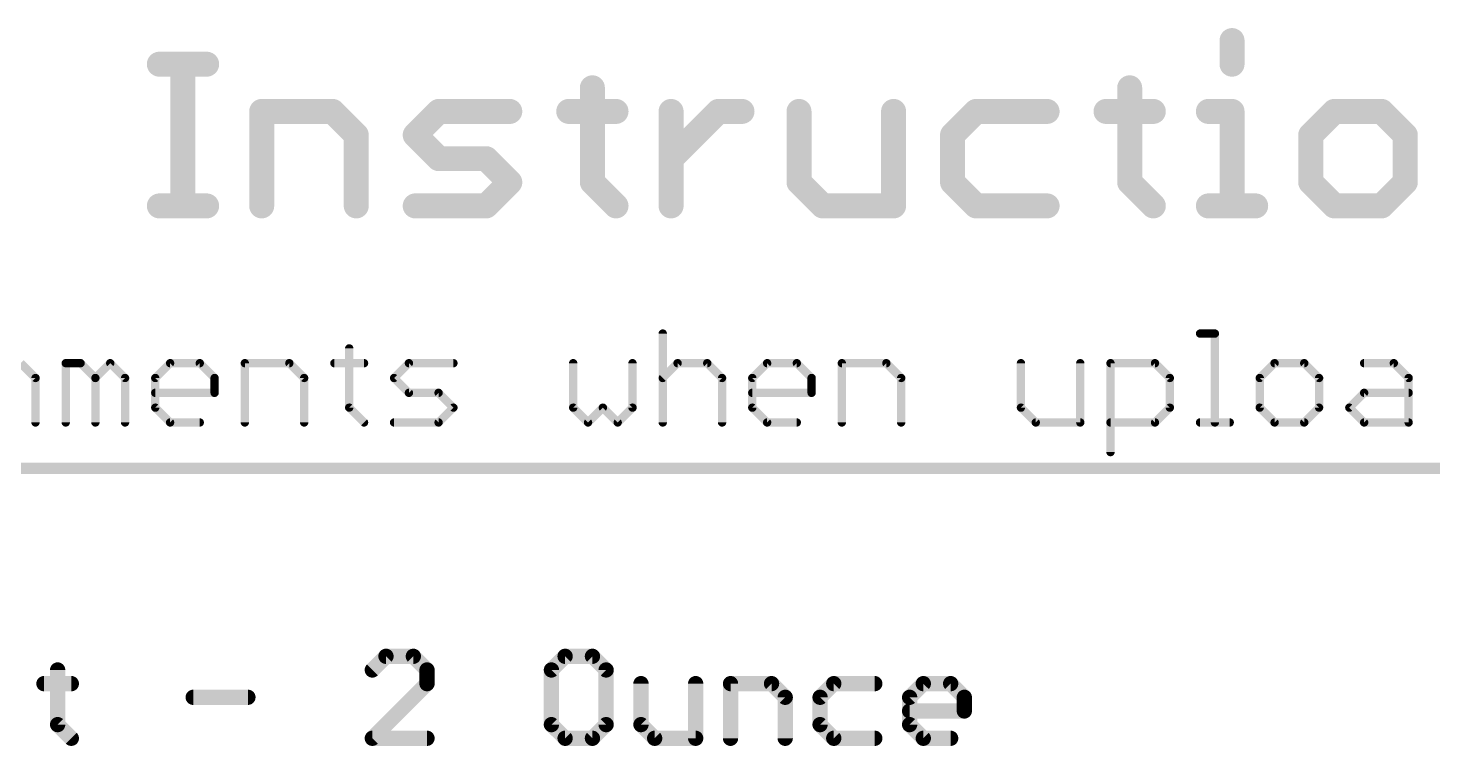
# Model space of a CAD drawing. Extents: x -8 to 102, y -79 to 54.
# Drawn here: x 21.22 to 46.9, y -41.91 to -28.78 of the extents above; entities that cross this region are included whole.
import ezdxf

# ---------------------------------------------------------------- set-up
doc = ezdxf.new("R2010")
doc.units = 0
doc.layers.add('51', color=53, linetype='CONTINUOUS')

msp = doc.modelspace()

# ---------------------------------------------------------------- linework, layer by layer
at = {"layer": '51'}
for points, const_width in [([(43.2269, -29.0042), (43.2269, -29.4364)], 0.4572), ([(23.6166, -29.4364), (24.4809, -29.4364)], 0.4572), ([(24.0487, -32.0294), (24.0487, -29.4364)], 0.4572), ([(31.5329, -29.8686), (31.5329, -31.5972)], 0.4572), ([(41.3558, -29.8686), (41.3558, -31.5972)], 0.4572), ([(25.4876, -32.0294), (25.4876, -30.3007)], 0.4572), ([(25.4876, -30.3007), (26.7841, -30.3007)], 0.4572), ([(26.7841, -30.3007), (27.2163, -30.7329)], 0.4572), ([(28.2942, -30.7329), (28.7263, -30.3007)], 0.4572), ([(28.7263, -30.3007), (30.0228, -30.3007)], 0.4572), ([(31.1007, -30.3007), (31.9651, -30.3007)], 0.4572), ([(32.9718, -32.0294), (32.9718, -30.3007)], 0.4572), ([(32.9718, -31.1651), (33.8361, -30.3007)], 0.4572), ([(33.8361, -30.3007), (34.2683, -30.3007)], 0.4572), ([(35.3106, -30.3007), (35.3106, -31.5972)], 0.4572), ([(37.0392, -32.0294), (37.0392, -30.3007)], 0.4572), ([(38.5493, -30.3007), (38.1171, -30.7329)], 0.4572), ([(39.8458, -30.3007), (38.5493, -30.3007)], 0.4572), ([(40.9237, -30.3007), (41.788, -30.3007)], 0.4572), ([(42.7947, -30.3007), (43.2269, -30.3007)], 0.4572), ([(43.2269, -30.3007), (43.2269, -32.0294)], 0.4572), ([(45.0979, -30.3007), (44.6657, -30.7329)], 0.4572), ([(45.9622, -30.3007), (45.0979, -30.3007)], 0.4572), ([(46.3944, -30.7329), (45.9622, -30.3007)], 0.4572), ([(27.2163, -30.7329), (27.2163, -32.0294)], 0.4572), ([(28.7263, -31.1651), (28.2942, -30.7329)], 0.4572), ([(38.1171, -30.7329), (38.1171, -31.5972)], 0.4572), ([(44.6657, -30.7329), (44.6657, -31.5972)], 0.4572), ([(46.3944, -31.5972), (46.3944, -30.7329)], 0.4572), ([(29.5907, -31.1651), (28.7263, -31.1651)], 0.4572), ([(30.0228, -31.5972), (29.5907, -31.1651)], 0.4572), ([(29.5907, -32.0294), (30.0228, -31.5972)], 0.4572), ([(31.5329, -31.5972), (31.9651, -32.0294)], 0.4572), ([(35.3106, -31.5972), (35.7427, -32.0294)], 0.4572), ([(38.1171, -31.5972), (38.5493, -32.0294)], 0.4572), ([(41.3558, -31.5972), (41.788, -32.0294)], 0.4572), ([(44.6657, -31.5972), (45.0979, -32.0294)], 0.4572), ([(45.9622, -32.0294), (46.3944, -31.5972)], 0.4572), ([(23.6166, -32.0294), (24.4809, -32.0294)], 0.4572), ([(28.2942, -32.0294), (29.5907, -32.0294)], 0.4572), ([(35.7427, -32.0294), (37.0392, -32.0294)], 0.4572), ([(38.5493, -32.0294), (39.8458, -32.0294)], 0.4572), ([(42.7947, -32.0294), (43.659, -32.0294)], 0.4572), ([(45.0979, -32.0294), (45.9622, -32.0294)], 0.4572), ([(32.8193, -34.3648), (32.8193, -35.9918)], 0.1524), ([(42.6423, -34.3648), (42.9134, -34.3648)], 0.1524), ([(42.9134, -34.3648), (42.9134, -35.9918)], 0.1524), ([(27.0876, -34.636), (27.0876, -35.7206)], 0.1524), ([(21.0813, -34.9071), (21.3525, -35.1783)], 0.1524), ([(21.9049, -35.9918), (21.9049, -34.9071)], 0.1524), ([(21.9049, -34.9071), (22.1761, -34.9071)], 0.1524), ([(22.1761, -34.9071), (22.4473, -35.1783)], 0.1524), ([(22.4473, -35.1783), (22.7184, -34.9071)], 0.1524), ([(22.7184, -34.9071), (22.9896, -35.1783)], 0.1524), ([(23.5421, -35.1783), (23.8133, -34.9071)], 0.1524), ([(23.8133, -34.9071), (24.3556, -34.9071)], 0.1524), ([(24.3556, -34.9071), (24.6268, -35.1783)], 0.1524), ([(25.1793, -35.9918), (25.1793, -34.9071)], 0.1524), ([(25.1793, -34.9071), (25.9928, -34.9071)], 0.1524), ([(25.9928, -34.9071), (26.2639, -35.1783)], 0.1524), ([(26.8164, -34.9071), (27.3587, -34.9071)], 0.1524), ([(27.9079, -35.1783), (28.179, -34.9071)], 0.1524), ([(28.179, -34.9071), (28.9925, -34.9071)], 0.1524), ([(31.1822, -34.9071), (31.1822, -35.7206)], 0.1524), ([(32.2668, -35.7206), (32.2668, -34.9071)], 0.1524), ([(32.8193, -35.1783), (33.0905, -34.9071)], 0.1524), ([(33.0905, -34.9071), (33.6328, -34.9071)], 0.1524), ([(33.6328, -34.9071), (33.904, -35.1783)], 0.1524), ([(34.4565, -35.1783), (34.7276, -34.9071)], 0.1524), ([(34.7276, -34.9071), (35.27, -34.9071)], 0.1524), ([(35.27, -34.9071), (35.5411, -35.1783)], 0.1524), ([(36.0936, -35.9918), (36.0936, -34.9071)], 0.1524), ([(36.0936, -34.9071), (36.9071, -34.9071)], 0.1524), ([(36.9071, -34.9071), (37.1783, -35.1783)], 0.1524), ([(39.368, -34.9071), (39.368, -35.7206)], 0.1524), ([(40.4526, -35.9918), (40.4526, -34.9071)], 0.1524), ([(41.0051, -36.5341), (41.0051, -34.9071)], 0.1524), ([(41.0051, -34.9071), (41.8186, -34.9071)], 0.1524), ([(41.8186, -34.9071), (42.0898, -35.1783)], 0.1524), ([(44.0049, -34.9071), (43.7337, -35.1783)], 0.1524), ([(44.5472, -34.9071), (44.0049, -34.9071)], 0.1524), ([(44.8184, -35.1783), (44.5472, -34.9071)], 0.1524), ([(45.642, -34.9071), (46.1844, -34.9071)], 0.1524), ([(46.1844, -34.9071), (46.4555, -35.1783)], 0.1524), ([(21.3525, -35.1783), (21.3525, -35.9918)], 0.1524), ([(22.4473, -35.1783), (22.4473, -35.9918)], 0.1524), ([(22.9896, -35.1783), (22.9896, -35.9918)], 0.1524), ([(23.5421, -35.7206), (23.5421, -35.1783)], 0.1524), ([(24.6268, -35.1783), (24.6268, -35.4495)], 0.1524), ([(26.2639, -35.1783), (26.2639, -35.9918)], 0.1524), ([(28.179, -35.4495), (27.9079, -35.1783)], 0.1524), ([(33.904, -35.1783), (33.904, -35.9918)], 0.1524), ([(34.4565, -35.7206), (34.4565, -35.1783)], 0.1524), ([(35.5411, -35.1783), (35.5411, -35.4495)], 0.1524), ([(37.1783, -35.1783), (37.1783, -35.9918)], 0.1524), ([(42.0898, -35.1783), (42.0898, -35.7206)], 0.1524), ([(43.7337, -35.1783), (43.7337, -35.7206)], 0.1524), ([(44.8184, -35.7206), (44.8184, -35.1783)], 0.1524), ([(46.4555, -35.1783), (46.4555, -35.9918)], 0.1524), ([(24.6268, -35.4495), (23.5421, -35.4495)], 0.1524), ([(28.7214, -35.4495), (28.179, -35.4495)], 0.1524), ([(28.9925, -35.7206), (28.7214, -35.4495)], 0.1524), ([(35.5411, -35.4495), (34.4565, -35.4495)], 0.1524), ([(45.3709, -35.7206), (45.642, -35.4495)], 0.1524), ([(45.642, -35.4495), (46.4555, -35.4495)], 0.1524), ([(23.8133, -35.9918), (23.5421, -35.7206)], 0.1524), ([(27.0876, -35.7206), (27.3587, -35.9918)], 0.1524), ([(28.7214, -35.9918), (28.9925, -35.7206)], 0.1524), ([(31.1822, -35.7206), (31.4533, -35.9918)], 0.1524), ([(31.4533, -35.9918), (31.7245, -35.7206)], 0.1524), ([(31.7245, -35.7206), (31.9957, -35.9918)], 0.1524), ([(31.9957, -35.9918), (32.2668, -35.7206)], 0.1524), ([(34.7276, -35.9918), (34.4565, -35.7206)], 0.1524), ([(39.368, -35.7206), (39.6391, -35.9918)], 0.1524), ([(42.0898, -35.7206), (41.8186, -35.9918)], 0.1524), ([(43.7337, -35.7206), (44.0049, -35.9918)], 0.1524), ([(44.5472, -35.9918), (44.8184, -35.7206)], 0.1524), ([(45.642, -35.9918), (45.3709, -35.7206)], 0.1524), ([(24.3556, -35.9918), (23.8133, -35.9918)], 0.1524), ([(27.9079, -35.9918), (28.7214, -35.9918)], 0.1524), ([(35.27, -35.9918), (34.7276, -35.9918)], 0.1524), ([(39.6391, -35.9918), (40.4526, -35.9918)], 0.1524), ([(41.8186, -35.9918), (41.0051, -35.9918)], 0.1524), ([(42.6423, -35.9918), (43.1846, -35.9918)], 0.1524), ([(44.0049, -35.9918), (44.5472, -35.9918)], 0.1524), ([(46.4555, -35.9918), (45.642, -35.9918)], 0.1524), ([(-1.27, -36.83), (100.33, -36.83)], 0.2032), ([(27.7599, -40.2704), (27.5099, -40.5204)], 0.2794), ([(28.2598, -40.2704), (27.7599, -40.2704)], 0.2794), ([(28.5098, -40.5204), (28.2598, -40.2704)], 0.2794), ([(31.0342, -40.2704), (30.7842, -40.5204)], 0.2794), ([(31.5342, -40.2704), (31.0342, -40.2704)], 0.2794), ([(31.7841, -40.5204), (31.5342, -40.2704)], 0.2794), ([(21.757, -40.5204), (21.757, -41.5203)], 0.2794), ([(28.5098, -40.7704), (28.5098, -40.5204)], 0.2794), ([(30.7842, -40.5204), (30.7842, -41.5203)], 0.2794), ([(31.7841, -41.5203), (31.7841, -40.5204)], 0.2794), ([(21.507, -40.7704), (22.007, -40.7704)], 0.2794), ([(27.5099, -41.7703), (28.5098, -40.7704)], 0.2794), ([(32.4214, -40.7704), (32.4214, -41.5203)], 0.2794), ([(33.4213, -41.7703), (33.4213, -40.7704)], 0.2794), ([(34.0585, -41.7703), (34.0585, -40.7704)], 0.2794), ([(34.0585, -40.7704), (34.8085, -40.7704)], 0.2794), ([(34.8085, -40.7704), (35.0584, -41.0204)], 0.2794), ([(35.9457, -40.7704), (35.6957, -41.0204)], 0.2794), ([(36.6956, -40.7704), (35.9457, -40.7704)], 0.2794), ([(37.3328, -41.0204), (37.5828, -40.7704)], 0.2794), ([(37.5828, -40.7704), (38.0828, -40.7704)], 0.2794), ([(38.0828, -40.7704), (38.3328, -41.0204)], 0.2794), ([(24.2356, -41.0204), (25.2355, -41.0204)], 0.2794), ([(35.0584, -41.0204), (35.0584, -41.7703)], 0.2794), ([(35.6957, -41.0204), (35.6957, -41.5203)], 0.2794), ([(37.3328, -41.5203), (37.3328, -41.0204)], 0.2794), ([(38.3328, -41.0204), (38.3328, -41.2703)], 0.2794), ([(38.3328, -41.2703), (37.3328, -41.2703)], 0.2794), ([(21.757, -41.5203), (22.007, -41.7703)], 0.2794), ([(30.7842, -41.5203), (31.0342, -41.7703)], 0.2794), ([(31.5342, -41.7703), (31.7841, -41.5203)], 0.2794), ([(32.4214, -41.5203), (32.6714, -41.7703)], 0.2794), ([(35.6957, -41.5203), (35.9457, -41.7703)], 0.2794), ([(37.5828, -41.7703), (37.3328, -41.5203)], 0.2794), ([(28.5098, -41.7703), (27.5099, -41.7703)], 0.2794), ([(31.0342, -41.7703), (31.5342, -41.7703)], 0.2794), ([(32.6714, -41.7703), (33.4213, -41.7703)], 0.2794), ([(35.9457, -41.7703), (36.6956, -41.7703)], 0.2794), ([(38.0828, -41.7703), (37.5828, -41.7703)], 0.2794)]:
    msp.add_lwpolyline(points, dxfattribs=dict(at, const_width=const_width))
for points, const_width in [([(43.3412, -29.0042, 1), (43.1126, -29.0042)], 0.2286), ([(23.6166, -29.3221, 1), (23.6166, -29.5507)], 0.2286), ([(24.163, -29.4364, 1), (23.9344, -29.4364)], 0.2286), ([(24.4809, -29.5507, 1), (24.4809, -29.3221)], 0.2286), ([(43.1126, -29.4364, 1), (43.3412, -29.4364)], 0.2286), ([(31.6472, -29.8686, 1), (31.4186, -29.8686)], 0.2286), ([(41.4701, -29.8686, 1), (41.2415, -29.8686)], 0.2286), ([(25.6019, -30.3007, 1), (25.3733, -30.3007)], 0.2286), ([(25.4876, -30.1864, 1), (25.4876, -30.415)], 0.2286), ([(26.8649, -30.2199, 1), (26.7033, -30.3815)], 0.2286), ([(26.7841, -30.415, 1), (26.7841, -30.1864)], 0.2286), ([(28.7263, -30.1864, 1), (28.7263, -30.415)], 0.2286), ([(28.8072, -30.3815, 1), (28.6455, -30.2199)], 0.2286), ([(30.0228, -30.415, 1), (30.0228, -30.1864)], 0.2286), ([(31.1007, -30.1864, 1), (31.1007, -30.415)], 0.2286), ([(31.9651, -30.415, 1), (31.9651, -30.1864)], 0.2286), ([(33.0861, -30.3007, 1), (32.8575, -30.3007)], 0.2286), ([(33.8361, -30.1864, 1), (33.8361, -30.415)], 0.2286), ([(33.9169, -30.3815, 1), (33.7553, -30.2199)], 0.2286), ([(34.2683, -30.415, 1), (34.2683, -30.1864)], 0.2286), ([(35.4249, -30.3007, 1), (35.1963, -30.3007)], 0.2286), ([(37.1535, -30.3007, 1), (36.9249, -30.3007)], 0.2286), ([(38.5493, -30.1864, 1), (38.5493, -30.415)], 0.2286), ([(38.6301, -30.3815, 1), (38.4685, -30.2199)], 0.2286), ([(39.8458, -30.415, 1), (39.8458, -30.1864)], 0.2286), ([(40.9237, -30.1864, 1), (40.9237, -30.415)], 0.2286), ([(41.788, -30.415, 1), (41.788, -30.1864)], 0.2286), ([(42.7947, -30.1864, 1), (42.7947, -30.415)], 0.2286), ([(43.3412, -30.3007, 1), (43.1126, -30.3007)], 0.2286), ([(43.2269, -30.415, 1), (43.2269, -30.1864)], 0.2286), ([(45.0979, -30.1864, 1), (45.0979, -30.415)], 0.2286), ([(45.1787, -30.3815, 1), (45.0171, -30.2199)], 0.2286), ([(46.0431, -30.2199, 1), (45.8814, -30.3815)], 0.2286), ([(45.9622, -30.415, 1), (45.9622, -30.1864)], 0.2286), ([(27.3306, -30.7329, 1), (27.102, -30.7329)], 0.2286), ([(27.1355, -30.8137, 1), (27.2971, -30.6521)], 0.2286), ([(28.375, -30.6521, 1), (28.2133, -30.8137)], 0.2286), ([(28.2133, -30.6521, 1), (28.375, -30.8137)], 0.2286), ([(38.2314, -30.7329, 1), (38.0028, -30.7329)], 0.2286), ([(38.0363, -30.6521, 1), (38.1979, -30.8137)], 0.2286), ([(44.78, -30.7329, 1), (44.5514, -30.7329)], 0.2286), ([(44.5849, -30.6521, 1), (44.7466, -30.8137)], 0.2286), ([(46.5087, -30.7329, 1), (46.2801, -30.7329)], 0.2286), ([(46.3136, -30.8137, 1), (46.4752, -30.6521)], 0.2286), ([(28.7263, -31.0508, 1), (28.7263, -31.2794)], 0.2286), ([(28.6455, -31.2459, 1), (28.8072, -31.0842)], 0.2286), ([(29.6715, -31.0842, 1), (29.5098, -31.2459)], 0.2286), ([(29.5907, -31.2794, 1), (29.5907, -31.0508)], 0.2286), ([(32.8909, -31.0842, 1), (33.0526, -31.2459)], 0.2286), ([(30.1037, -31.6781, 1), (29.942, -31.5164)], 0.2286), ([(29.942, -31.6781, 1), (30.1037, -31.5164)], 0.2286), ([(31.6137, -31.5164, 1), (31.4521, -31.6781)], 0.2286), ([(31.4186, -31.5972, 1), (31.6472, -31.5972)], 0.2286), ([(35.3914, -31.5164, 1), (35.2297, -31.6781)], 0.2286), ([(35.1963, -31.5972, 1), (35.4249, -31.5972)], 0.2286), ([(38.1979, -31.5164, 1), (38.0363, -31.6781)], 0.2286), ([(38.0028, -31.5972, 1), (38.2314, -31.5972)], 0.2286), ([(41.4367, -31.5164, 1), (41.275, -31.6781)], 0.2286), ([(41.2415, -31.5972, 1), (41.4701, -31.5972)], 0.2286), ([(44.7466, -31.5164, 1), (44.5849, -31.6781)], 0.2286), ([(44.5514, -31.5972, 1), (44.78, -31.5972)], 0.2286), ([(46.2801, -31.5972, 1), (46.5087, -31.5972)], 0.2286), ([(46.4752, -31.6781, 1), (46.3136, -31.5164)], 0.2286), ([(23.6166, -31.9151, 1), (23.6166, -32.1437)], 0.2286), ([(24.4809, -32.1437, 1), (24.4809, -31.9151)], 0.2286), ([(28.2942, -31.9151, 1), (28.2942, -32.1437)], 0.2286), ([(29.5098, -31.9486, 1), (29.6715, -32.1102)], 0.2286), ([(29.5907, -32.1437, 1), (29.5907, -31.9151)], 0.2286), ([(31.8842, -32.1102, 1), (32.0459, -31.9486)], 0.2286), ([(35.7427, -31.9151, 1), (35.7427, -32.1437)], 0.2286), ([(35.6619, -32.1102, 1), (35.8235, -31.9486)], 0.2286), ([(37.0392, -32.1437, 1), (37.0392, -31.9151)], 0.2286), ([(38.5493, -31.9151, 1), (38.5493, -32.1437)], 0.2286), ([(38.4685, -32.1102, 1), (38.6301, -31.9486)], 0.2286), ([(39.8458, -32.1437, 1), (39.8458, -31.9151)], 0.2286), ([(41.7072, -32.1102, 1), (41.8688, -31.9486)], 0.2286), ([(42.7947, -31.9151, 1), (42.7947, -32.1437)], 0.2286), ([(43.659, -32.1437, 1), (43.659, -31.9151)], 0.2286), ([(45.0979, -31.9151, 1), (45.0979, -32.1437)], 0.2286), ([(45.0171, -32.1102, 1), (45.1787, -31.9486)], 0.2286), ([(45.8814, -31.9486, 1), (46.0431, -32.1102)], 0.2286), ([(45.9622, -32.1437, 1), (45.9622, -31.9151)], 0.2286), ([(23.9344, -32.0294, 1), (24.163, -32.0294)], 0.2286), ([(25.3733, -32.0294, 1), (25.6019, -32.0294)], 0.2286), ([(27.102, -32.0294, 1), (27.3306, -32.0294)], 0.2286), ([(32.8575, -32.0294, 1), (33.0861, -32.0294)], 0.2286), ([(36.9249, -32.0294, 1), (37.1535, -32.0294)], 0.2286), ([(43.1126, -32.0294, 1), (43.3412, -32.0294)], 0.2286), ([(32.8574, -34.3648, 1), (32.7812, -34.3648)], 0.0762), ([(42.6423, -34.3267, 1), (42.6423, -34.4029)], 0.0762), ([(42.9515, -34.3648, 1), (42.8753, -34.3648)], 0.0762), ([(42.9134, -34.4029, 1), (42.9134, -34.3267)], 0.0762), ([(27.1257, -34.636, 1), (27.0495, -34.636)], 0.0762), ([(21.943, -34.9071, 1), (21.8668, -34.9071)], 0.0762), ([(21.9049, -34.869, 1), (21.9049, -34.9452)], 0.0762), ([(22.2031, -34.8802, 1), (22.1492, -34.9341)], 0.0762), ([(22.1761, -34.9452, 1), (22.1761, -34.869)], 0.0762), ([(22.7454, -34.8802, 1), (22.6915, -34.9341)], 0.0762), ([(22.7454, -34.9341, 1), (22.6915, -34.8802)], 0.0762), ([(23.8133, -34.869, 1), (23.8133, -34.9452)], 0.0762), ([(23.8402, -34.9341, 1), (23.7863, -34.8802)], 0.0762), ([(24.3825, -34.8802, 1), (24.3287, -34.9341)], 0.0762), ([(24.3556, -34.9452, 1), (24.3556, -34.869)], 0.0762), ([(25.2174, -34.9071, 1), (25.1412, -34.9071)], 0.0762), ([(25.1793, -34.869, 1), (25.1793, -34.9452)], 0.0762), ([(26.0197, -34.8802, 1), (25.9658, -34.9341)], 0.0762), ([(25.9928, -34.9452, 1), (25.9928, -34.869)], 0.0762), ([(26.8164, -34.869, 1), (26.8164, -34.9452)], 0.0762), ([(27.3587, -34.9452, 1), (27.3587, -34.869)], 0.0762), ([(28.179, -34.869, 1), (28.179, -34.9452)], 0.0762), ([(28.206, -34.9341, 1), (28.1521, -34.8802)], 0.0762), ([(28.9925, -34.9452, 1), (28.9925, -34.869)], 0.0762), ([(31.2203, -34.9071, 1), (31.1441, -34.9071)], 0.0762), ([(32.3049, -34.9071, 1), (32.2287, -34.9071)], 0.0762), ([(33.0905, -34.869, 1), (33.0905, -34.9452)], 0.0762), ([(33.1174, -34.9341, 1), (33.0635, -34.8802)], 0.0762), ([(33.6598, -34.8802, 1), (33.6059, -34.9341)], 0.0762), ([(33.6328, -34.9452, 1), (33.6328, -34.869)], 0.0762), ([(34.7276, -34.869, 1), (34.7276, -34.9452)], 0.0762), ([(34.7546, -34.9341, 1), (34.7007, -34.8802)], 0.0762), ([(35.2969, -34.8802, 1), (35.243, -34.9341)], 0.0762), ([(35.27, -34.9452, 1), (35.27, -34.869)], 0.0762), ([(36.1317, -34.9071, 1), (36.0555, -34.9071)], 0.0762), ([(36.0936, -34.869, 1), (36.0936, -34.9452)], 0.0762), ([(36.9341, -34.8802, 1), (36.8802, -34.9341)], 0.0762), ([(36.9071, -34.9452, 1), (36.9071, -34.869)], 0.0762), ([(39.4061, -34.9071, 1), (39.3299, -34.9071)], 0.0762), ([(40.4907, -34.9071, 1), (40.4145, -34.9071)], 0.0762), ([(41.0432, -34.9071, 1), (40.967, -34.9071)], 0.0762), ([(41.0051, -34.869, 1), (41.0051, -34.9452)], 0.0762), ([(41.8455, -34.8802, 1), (41.7917, -34.9341)], 0.0762), ([(41.8186, -34.9452, 1), (41.8186, -34.869)], 0.0762), ([(44.0049, -34.869, 1), (44.0049, -34.9452)], 0.0762), ([(44.0318, -34.9341, 1), (43.9779, -34.8802)], 0.0762), ([(44.5741, -34.8802, 1), (44.5203, -34.9341)], 0.0762), ([(44.5472, -34.9452, 1), (44.5472, -34.869)], 0.0762), ([(45.642, -34.869, 1), (45.642, -34.9452)], 0.0762), ([(46.2113, -34.8802, 1), (46.1574, -34.9341)], 0.0762), ([(46.1844, -34.9452, 1), (46.1844, -34.869)], 0.0762), ([(21.3906, -35.1783, 1), (21.3144, -35.1783)], 0.0762), ([(21.3255, -35.2052, 1), (21.3794, -35.1514)], 0.0762), ([(22.4854, -35.1783, 1), (22.4092, -35.1783)], 0.0762), ([(22.4203, -35.1514, 1), (22.4742, -35.2052)], 0.0762), ([(22.4203, -35.2052, 1), (22.4742, -35.1514)], 0.0762), ([(23.0277, -35.1783, 1), (22.9515, -35.1783)], 0.0762), ([(22.9627, -35.2052, 1), (23.0166, -35.1514)], 0.0762), ([(23.5802, -35.1783, 1), (23.504, -35.1783)], 0.0762), ([(23.5152, -35.1514, 1), (23.569, -35.2052)], 0.0762), ([(24.6649, -35.1783, 1), (24.5887, -35.1783)], 0.0762), ([(24.5998, -35.2052, 1), (24.6537, -35.1514)], 0.0762), ([(26.302, -35.1783, 1), (26.2258, -35.1783)], 0.0762), ([(26.237, -35.2052, 1), (26.2909, -35.1514)], 0.0762), ([(27.9348, -35.1514, 1), (27.8809, -35.2052)], 0.0762), ([(27.8809, -35.1514, 1), (27.9348, -35.2052)], 0.0762), ([(32.7924, -35.1514, 1), (32.8463, -35.2052)], 0.0762), ([(33.9421, -35.1783, 1), (33.8659, -35.1783)], 0.0762), ([(33.877, -35.2052, 1), (33.9309, -35.1514)], 0.0762), ([(34.4946, -35.1783, 1), (34.4184, -35.1783)], 0.0762), ([(34.4295, -35.1514, 1), (34.4834, -35.2052)], 0.0762), ([(35.5792, -35.1783, 1), (35.503, -35.1783)], 0.0762), ([(35.5142, -35.2052, 1), (35.5681, -35.1514)], 0.0762), ([(37.2164, -35.1783, 1), (37.1402, -35.1783)], 0.0762), ([(37.1514, -35.2052, 1), (37.2052, -35.1514)], 0.0762), ([(42.1279, -35.1783, 1), (42.0517, -35.1783)], 0.0762), ([(42.0628, -35.2052, 1), (42.1167, -35.1514)], 0.0762), ([(43.7718, -35.1783, 1), (43.6956, -35.1783)], 0.0762), ([(43.7068, -35.1514, 1), (43.7606, -35.2052)], 0.0762), ([(44.8565, -35.1783, 1), (44.7803, -35.1783)], 0.0762), ([(44.7914, -35.2052, 1), (44.8453, -35.1514)], 0.0762), ([(46.4936, -35.1783, 1), (46.4174, -35.1783)], 0.0762), ([(46.4286, -35.2052, 1), (46.4825, -35.1514)], 0.0762), ([(23.5421, -35.4114, 1), (23.5421, -35.4876)], 0.0762), ([(24.5887, -35.4495, 1), (24.6649, -35.4495)], 0.0762), ([(24.6268, -35.4876, 1), (24.6268, -35.4114)], 0.0762), ([(28.179, -35.4114, 1), (28.179, -35.4876)], 0.0762), ([(28.1521, -35.4764, 1), (28.206, -35.4225)], 0.0762), ([(28.7483, -35.4225, 1), (28.6944, -35.4764)], 0.0762), ([(28.7214, -35.4876, 1), (28.7214, -35.4114)], 0.0762), ([(34.4565, -35.4114, 1), (34.4565, -35.4876)], 0.0762), ([(35.503, -35.4495, 1), (35.5792, -35.4495)], 0.0762), ([(35.5411, -35.4876, 1), (35.5411, -35.4114)], 0.0762), ([(45.642, -35.4114, 1), (45.642, -35.4876)], 0.0762), ([(45.669, -35.4764, 1), (45.6151, -35.4225)], 0.0762), ([(46.4555, -35.4876, 1), (46.4555, -35.4114)], 0.0762), ([(23.569, -35.6937, 1), (23.5152, -35.7476)], 0.0762), ([(23.504, -35.7206, 1), (23.5802, -35.7206)], 0.0762), ([(27.1145, -35.6937, 1), (27.0606, -35.7476)], 0.0762), ([(27.0495, -35.7206, 1), (27.1257, -35.7206)], 0.0762), ([(29.0195, -35.7476, 1), (28.9656, -35.6937)], 0.0762), ([(28.9656, -35.7476, 1), (29.0195, -35.6937)], 0.0762), ([(31.2091, -35.6937, 1), (31.1552, -35.7476)], 0.0762), ([(31.1441, -35.7206, 1), (31.2203, -35.7206)], 0.0762), ([(31.7514, -35.6937, 1), (31.6976, -35.7476)], 0.0762), ([(31.7514, -35.7476, 1), (31.6976, -35.6937)], 0.0762), ([(32.2287, -35.7206, 1), (32.3049, -35.7206)], 0.0762), ([(32.2938, -35.7476, 1), (32.2399, -35.6937)], 0.0762), ([(34.4834, -35.6937, 1), (34.4295, -35.7476)], 0.0762), ([(34.4184, -35.7206, 1), (34.4946, -35.7206)], 0.0762), ([(39.3949, -35.6937, 1), (39.341, -35.7476)], 0.0762), ([(39.3299, -35.7206, 1), (39.4061, -35.7206)], 0.0762), ([(42.0517, -35.7206, 1), (42.1279, -35.7206)], 0.0762), ([(42.1167, -35.7476, 1), (42.0628, -35.6937)], 0.0762), ([(43.7606, -35.6937, 1), (43.7068, -35.7476)], 0.0762), ([(43.6956, -35.7206, 1), (43.7718, -35.7206)], 0.0762), ([(44.7803, -35.7206, 1), (44.8565, -35.7206)], 0.0762), ([(44.8453, -35.7476, 1), (44.7914, -35.6937)], 0.0762), ([(45.3978, -35.6937, 1), (45.3439, -35.7476)], 0.0762), ([(45.3439, -35.6937, 1), (45.3978, -35.7476)], 0.0762), ([(21.3144, -35.9918, 1), (21.3906, -35.9918)], 0.0762), ([(21.8668, -35.9918, 1), (21.943, -35.9918)], 0.0762), ([(22.4092, -35.9918, 1), (22.4854, -35.9918)], 0.0762), ([(22.9515, -35.9918, 1), (23.0277, -35.9918)], 0.0762), ([(23.8133, -35.9537, 1), (23.8133, -36.0299)], 0.0762), ([(23.7863, -36.0187, 1), (23.8402, -35.9649)], 0.0762), ([(24.3556, -36.0299, 1), (24.3556, -35.9537)], 0.0762), ([(25.1412, -35.9918, 1), (25.2174, -35.9918)], 0.0762), ([(26.2258, -35.9918, 1), (26.302, -35.9918)], 0.0762), ([(27.3318, -36.0187, 1), (27.3857, -35.9649)], 0.0762), ([(27.9079, -35.9537, 1), (27.9079, -36.0299)], 0.0762), ([(28.6944, -35.9649, 1), (28.7483, -36.0187)], 0.0762), ([(28.7214, -36.0299, 1), (28.7214, -35.9537)], 0.0762), ([(31.4264, -35.9649, 1), (31.4803, -36.0187)], 0.0762), ([(31.4264, -36.0187, 1), (31.4803, -35.9649)], 0.0762), ([(31.9687, -35.9649, 1), (32.0226, -36.0187)], 0.0762), ([(31.9687, -36.0187, 1), (32.0226, -35.9649)], 0.0762), ([(32.7812, -35.9918, 1), (32.8574, -35.9918)], 0.0762), ([(33.8659, -35.9918, 1), (33.9421, -35.9918)], 0.0762), ([(34.7276, -35.9537, 1), (34.7276, -36.0299)], 0.0762), ([(34.7007, -36.0187, 1), (34.7546, -35.9649)], 0.0762), ([(35.27, -36.0299, 1), (35.27, -35.9537)], 0.0762), ([(36.0555, -35.9918, 1), (36.1317, -35.9918)], 0.0762), ([(37.1402, -35.9918, 1), (37.2164, -35.9918)], 0.0762), ([(39.6391, -35.9537, 1), (39.6391, -36.0299)], 0.0762), ([(39.6122, -36.0187, 1), (39.6661, -35.9649)], 0.0762), ([(40.4145, -35.9918, 1), (40.4907, -35.9918)], 0.0762), ([(40.4526, -36.0299, 1), (40.4526, -35.9537)], 0.0762), ([(41.0051, -35.9537, 1), (41.0051, -36.0299)], 0.0762), ([(41.7917, -35.9649, 1), (41.8455, -36.0187)], 0.0762), ([(41.8186, -36.0299, 1), (41.8186, -35.9537)], 0.0762), ([(42.6423, -35.9537, 1), (42.6423, -36.0299)], 0.0762), ([(42.8753, -35.9918, 1), (42.9515, -35.9918)], 0.0762), ([(43.1846, -36.0299, 1), (43.1846, -35.9537)], 0.0762), ([(44.0049, -35.9537, 1), (44.0049, -36.0299)], 0.0762), ([(43.9779, -36.0187, 1), (44.0318, -35.9649)], 0.0762), ([(44.5203, -35.9649, 1), (44.5741, -36.0187)], 0.0762), ([(44.5472, -36.0299, 1), (44.5472, -35.9537)], 0.0762), ([(45.642, -35.9537, 1), (45.642, -36.0299)], 0.0762), ([(45.6151, -36.0187, 1), (45.669, -35.9649)], 0.0762), ([(46.4174, -35.9918, 1), (46.4936, -35.9918)], 0.0762), ([(46.4555, -36.0299, 1), (46.4555, -35.9537)], 0.0762), ([(40.967, -36.5341, 1), (41.0432, -36.5341)], 0.0762), ([(27.7599, -40.2006, 1), (27.7599, -40.3403)], 0.1397), ([(27.8093, -40.3198, 1), (27.7105, -40.221)], 0.1397), ([(28.3092, -40.221, 1), (28.2105, -40.3198)], 0.1397), ([(28.2598, -40.3403, 1), (28.2598, -40.2006)], 0.1397), ([(31.0342, -40.2006, 1), (31.0342, -40.3403)], 0.1397), ([(31.0836, -40.3198, 1), (30.9848, -40.221)], 0.1397), ([(31.5835, -40.221, 1), (31.4848, -40.3198)], 0.1397), ([(31.5342, -40.3403, 1), (31.5342, -40.2006)], 0.1397), ([(21.8268, -40.5204, 1), (21.6871, -40.5204)], 0.1397), ([(27.4605, -40.471, 1), (27.5593, -40.5698)], 0.1397), ([(28.5797, -40.5204, 1), (28.44, -40.5204)], 0.1397), ([(28.4604, -40.5698, 1), (28.5592, -40.471)], 0.1397), ([(30.7348, -40.471, 1), (30.8336, -40.5698)], 0.1397), ([(30.8541, -40.5204, 1), (30.7144, -40.5204)], 0.1397), ([(31.854, -40.5204, 1), (31.7143, -40.5204)], 0.1397), ([(31.7347, -40.5698, 1), (31.8335, -40.471)], 0.1397), ([(21.507, -40.7005, 1), (21.507, -40.8402)], 0.1397), ([(22.007, -40.8402, 1), (22.007, -40.7005)], 0.1397), ([(28.44, -40.7704, 1), (28.5797, -40.7704)], 0.1397), ([(28.5592, -40.8198, 1), (28.4604, -40.721)], 0.1397), ([(32.4912, -40.7704, 1), (32.3515, -40.7704)], 0.1397), ([(33.4911, -40.7704, 1), (33.3514, -40.7704)], 0.1397), ([(34.0585, -40.7005, 1), (34.0585, -40.8402)], 0.1397), ([(34.1284, -40.7704, 1), (33.9887, -40.7704)], 0.1397), ([(34.8579, -40.721, 1), (34.7591, -40.8198)], 0.1397), ([(34.8085, -40.8402, 1), (34.8085, -40.7005)], 0.1397), ([(35.9457, -40.7005, 1), (35.9457, -40.8402)], 0.1397), ([(35.9951, -40.8198, 1), (35.8963, -40.721)], 0.1397), ([(36.6956, -40.8402, 1), (36.6956, -40.7005)], 0.1397), ([(37.5828, -40.7005, 1), (37.5828, -40.8402)], 0.1397), ([(37.6322, -40.8198, 1), (37.5334, -40.721)], 0.1397), ([(38.1322, -40.721, 1), (38.0334, -40.8198)], 0.1397), ([(38.0828, -40.8402, 1), (38.0828, -40.7005)], 0.1397), ([(24.2356, -40.9505, 1), (24.2356, -41.0902)], 0.1397), ([(25.2355, -41.0902, 1), (25.2355, -40.9505)], 0.1397), ([(35.1283, -41.0204, 1), (34.9886, -41.0204)], 0.1397), ([(35.0091, -41.0698, 1), (35.1078, -40.971)], 0.1397), ([(35.7655, -41.0204, 1), (35.6258, -41.0204)], 0.1397), ([(35.6463, -40.971, 1), (35.7451, -41.0698)], 0.1397), ([(37.4027, -41.0204, 1), (37.263, -41.0204)], 0.1397), ([(37.2834, -40.971, 1), (37.3822, -41.0698)], 0.1397), ([(38.4026, -41.0204, 1), (38.2629, -41.0204)], 0.1397), ([(38.2834, -41.0698, 1), (38.3822, -40.971)], 0.1397), ([(37.3328, -41.2005, 1), (37.3328, -41.3402)], 0.1397), ([(38.2629, -41.2703, 1), (38.4026, -41.2703)], 0.1397), ([(38.3328, -41.3402, 1), (38.3328, -41.2005)], 0.1397), ([(21.8064, -41.4709, 1), (21.7076, -41.5697)], 0.1397), ([(21.6871, -41.5203, 1), (21.8268, -41.5203)], 0.1397), ([(30.8336, -41.4709, 1), (30.7348, -41.5697)], 0.1397), ([(30.7144, -41.5203, 1), (30.8541, -41.5203)], 0.1397), ([(31.7143, -41.5203, 1), (31.854, -41.5203)], 0.1397), ([(31.8335, -41.5697, 1), (31.7347, -41.4709)], 0.1397), ([(32.3515, -41.5203, 1), (32.4912, -41.5203)], 0.1397), ([(32.4708, -41.4709, 1), (32.372, -41.5697)], 0.1397), ([(35.6258, -41.5203, 1), (35.7655, -41.5203)], 0.1397), ([(35.7451, -41.4709, 1), (35.6463, -41.5697)], 0.1397), ([(37.3822, -41.4709, 1), (37.2834, -41.5697)], 0.1397), ([(37.263, -41.5203, 1), (37.4027, -41.5203)], 0.1397), ([(21.9576, -41.8197, 1), (22.0563, -41.7209)], 0.1397), ([(27.5099, -41.7004, 1), (27.5099, -41.8402)], 0.1397), ([(27.4605, -41.7209, 1), (27.5593, -41.8197)], 0.1397), ([(28.5098, -41.8402, 1), (28.5098, -41.7004)], 0.1397), ([(31.0342, -41.7004, 1), (31.0342, -41.8402)], 0.1397), ([(30.9848, -41.8197, 1), (31.0836, -41.7209)], 0.1397), ([(31.4848, -41.7209, 1), (31.5835, -41.8197)], 0.1397), ([(31.5342, -41.8402, 1), (31.5342, -41.7004)], 0.1397), ([(32.6714, -41.7004, 1), (32.6714, -41.8402)], 0.1397), ([(32.622, -41.8197, 1), (32.7207, -41.7209)], 0.1397), ([(33.3514, -41.7703, 1), (33.4911, -41.7703)], 0.1397), ([(33.4213, -41.8402, 1), (33.4213, -41.7004)], 0.1397), ([(33.9887, -41.7703, 1), (34.1284, -41.7703)], 0.1397), ([(34.9886, -41.7703, 1), (35.1283, -41.7703)], 0.1397), ([(35.9457, -41.7004, 1), (35.9457, -41.8402)], 0.1397), ([(35.8963, -41.8197, 1), (35.9951, -41.7209)], 0.1397), ([(36.6956, -41.8402, 1), (36.6956, -41.7004)], 0.1397), ([(37.5828, -41.7004, 1), (37.5828, -41.8402)], 0.1397), ([(37.5334, -41.8197, 1), (37.6322, -41.7209)], 0.1397), ([(38.0828, -41.8402, 1), (38.0828, -41.7004)], 0.1397)]:
    msp.add_lwpolyline(points, format="xyb", dxfattribs=dict(at, const_width=const_width))

doc.saveas('drawing.dxf')
